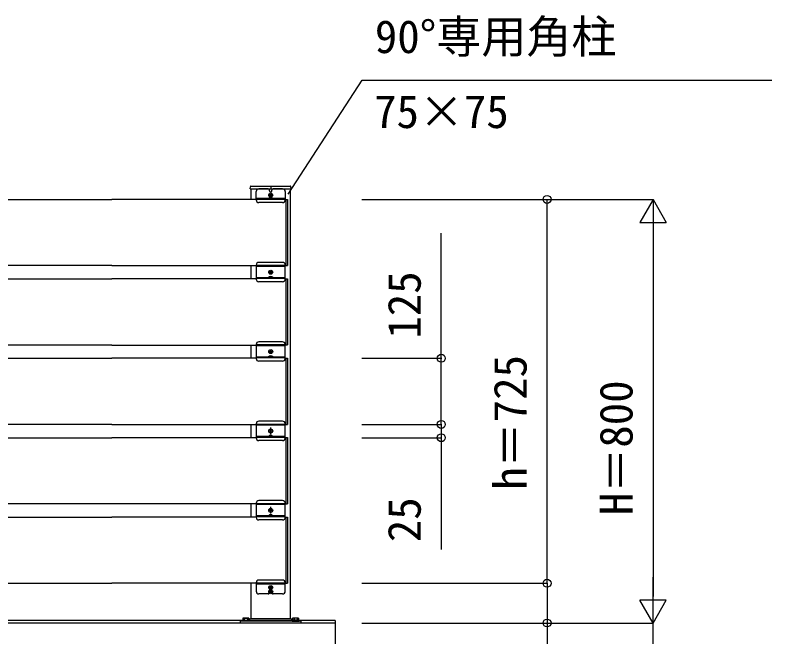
# Model space of a CAD drawing. Units: millimetres, scale not verified. Extents: x -4375 to 4375, y -6502 to 6475.
# Drawn here: x 1220 to 2649, y 772 to 1946 of the extents above; entities that cross this region are included whole.
import ezdxf
from ezdxf.enums import TextEntityAlignment as Align

# ---------------------------------------------------------------- set-up
doc = ezdxf.new("R2010")
doc.units = ezdxf.units.MM
doc.header["$LTSCALE"] = 30
doc.layers.add('0-3_YKK_A1', color=4, linetype='Continuous')
doc.layers.add('0-4_YKK_D', color=6, linetype='Continuous')
doc.styles.add('ＭＳ ゴシック', font='')
doc.styles.get('ＭＳ ゴシック').set_extended_font_data('MS Gothic')

msp = doc.modelspace()

# ---------------------------------------------------------------- linework, layer by layer
at = {"layer": '0-3_YKK_A1'}
for p, q in [((1664, 1618.2), (1664.21, 1622.25)), ((1665, 1618.2), (1665, 1598.2)), ((1665.21, 1623.2), (1739.79, 1623.2)), ((1697.75, 1618.2), (1680, 1618.2)), ((1700.25, 1614.2), (1700.25, 1615.7)), ((1702.5, 1623.2), (1702.5, 1618.2)), ((1704.75, 1614.2), (1704.75, 1615.7)), ((1725, 1618.2), (1707.25, 1618.2)), ((1675, 1597.2), (1675, 1613.2)), ((1701.27, 1605.79), (1700.45, 1605.79)), ((1730, 1613.2), (1730, 1597.2)), ((1740, 806.2), (1740, 1614.2)), ((930, 1598.2), (1402.5, 1598.2)), ((1675, 1598.2), (1402.5, 1598.2)), ((1730, 1599.8), (1675, 1599.8)), ((1730, 1598.2), (1675, 1598.2)), ((1725, 1592.2), (1680, 1592.2)), ((1706.48, 1599.8), (1698.52, 1599.8)), ((1730, 1598.3), (1734, 1598.3)), ((1731, 1598.3), (1731, 1473.3)), ((1734, 1598.3), (1734, 1473.3)), ((1402.5, 1473.2), (930, 1473.2)), ((1402.5, 1473.2), (1675, 1473.2)), ((1665, 1473.2), (1665, 1448.2)), ((1675, 1474.3), (1675, 1447.8)), ((1730, 1473.3), (1675, 1473.3)), ((1725, 1479.3), (1680, 1479.3)), ((1730, 1447.8), (1730, 1474.3)), ((1730, 1473.3), (1734, 1473.3)), ((1730, 1471.8), (1675, 1471.8)), ((1701.27, 1460.39), (1700.45, 1460.39)), ((930, 1448.2), (1402.5, 1448.2)), ((1675, 1448.2), (1402.5, 1448.2)), ((1730, 1450.3), (1675, 1450.3)), ((1730, 1448.8), (1675, 1448.8)), ((1730, 1448.3), (1734, 1448.3)), ((1731, 1448.3), (1731, 1323.3)), ((1734, 1448.3), (1734, 1323.3)), ((1725, 1442.8), (1680, 1442.8)), ((1725, 1329.3), (1680, 1329.3)), ((1402.5, 1323.2), (930, 1323.2)), ((1402.5, 1323.2), (1675, 1323.2)), ((1665, 1323.2), (1665, 1298.2)), ((1675, 1324.3), (1675, 1297.8)), ((1730, 1323.3), (1675, 1323.3)), ((1730, 1321.8), (1675, 1321.8)), ((1730, 1297.8), (1730, 1324.3)), ((1730, 1323.3), (1734, 1323.3)), ((1701.27, 1310.39), (1700.45, 1310.39)), ((930, 1298.2), (1402.5, 1298.2)), ((1675, 1298.2), (1402.5, 1298.2)), ((1730, 1300.3), (1675, 1300.3)), ((1730, 1298.8), (1675, 1298.8)), ((1725, 1292.8), (1680, 1292.8)), ((1730, 1298.3), (1734, 1298.3)), ((1731, 1298.3), (1731, 1173.3)), ((1734, 1298.3), (1734, 1173.3)), ((1402.5, 1173.2), (930, 1173.2)), ((1402.5, 1173.2), (1675, 1173.2)), ((1665, 1173.2), (1665, 1148.2)), ((1675, 1174.3), (1675, 1147.8)), ((1730, 1173.3), (1675, 1173.3)), ((1725, 1179.3), (1680, 1179.3)), ((1730, 1147.8), (1730, 1174.3)), ((1730, 1173.3), (1734, 1173.3)), ((1730, 1171.8), (1675, 1171.8)), ((1701.27, 1160.39), (1700.45, 1160.39)), ((1702.5, 1155.05), (1702.5, 1167.55)), ((930, 1148.2), (1402.5, 1148.2)), ((1675, 1148.2), (1402.5, 1148.2)), ((1730, 1150.3), (1675, 1150.3)), ((1730, 1148.8), (1675, 1148.8)), ((1730.01, 1148.3), (1734, 1148.3)), ((1731, 1148.3), (1731, 1023.3)), ((1734, 1148.3), (1734, 1023.3)), ((1725, 1142.8), (1680, 1142.8)), ((1725, 1029.3), (1680, 1029.3)), ((1675, 1023.2), (930, 1023.2)), ((1665, 1023.2), (1665, 998.2)), ((1675, 1024.3), (1675, 997.8)), ((1730, 1023.3), (1675, 1023.3)), ((1730, 1021.8), (1675, 1021.8)), ((1702.5, 1005.05), (1702.5, 1017.55)), ((1730, 997.8), (1730, 1024.3)), ((1730, 1023.3), (1734, 1023.3)), ((1701.27, 1010.39), (1700.45, 1010.39)), ((930, 998.2), (1402.5, 998.2)), ((1675, 998.2), (1402.5, 998.2)), ((1730, 1000.3), (1675, 1000.3)), ((1730, 998.8), (1675, 998.8)), ((1725, 992.8), (1680, 992.8)), ((1730, 998.3), (1734, 998.3)), ((1731, 998.3), (1731, 873.3)), ((1734, 998.3), (1734, 873.3)), ((930, 873.2), (1402.5, 873.2)), ((1675, 873.2), (1402.5, 873.2)), ((1665, 873.2), (1665, 806.2)), ((1675, 874.2), (1675, 858.2)), ((1730, 873.2), (1675, 873.2)), ((1725, 879.2), (1680, 879.2)), ((1730, 858.2), (1730, 874.2)), ((1730, 873.3), (1734, 873.3)), ((1730, 871.6), (1675, 871.6)), ((1701.27, 865.61), (1700.45, 865.61)), ((1701.27, 857.61), (1700.45, 857.61)), ((1697.75, 853.2), (1680, 853.2)), ((1725, 853.2), (1707.25, 853.2)), ((1824.5, 803.2), (-1824.5, 803.2)), ((1760, 801.4), (1645, 801.4)), ((1645, 801.4), (1645, 798.2)), ((1649, 802.4), (1662, 802.4)), ((1649, 801.4), (1649, 802.4)), ((1662, 801.4), (1649, 801.4)), ((1662, 801.4), (1649, 801.4)), ((1650.5, 807.62), (1649.73, 807.17)), ((1649.73, 807.17), (1649.73, 803.62)), ((1649.73, 803.62), (1661.27, 803.62)), ((1649.8, 803.62), (1649.8, 802.4)), ((1650.5, 807.62), (1660.5, 807.62)), ((1652.61, 807.17), (1652.61, 803.62)), ((1658.39, 807.17), (1658.39, 803.62)), ((1660.5, 807.62), (1661.27, 807.17)), ((1661.2, 803.62), (1661.2, 802.4)), ((1661.27, 807.17), (1661.27, 803.62)), ((1661.57, 804.35), (1661.27, 803.83)), ((1662, 802.4), (1662, 801.4)), ((1740.22, 806.2), (1664.78, 806.2)), ((1756, 802.4), (1743, 802.4)), ((1743, 802.4), (1743, 801.4)), ((1743, 801.4), (1756, 801.4)), ((1743, 801.4), (1756, 801.4)), ((1743.43, 804.35), (1743.73, 803.83)), ((1744.5, 807.62), (1743.73, 807.17)), ((1743.73, 807.17), (1743.73, 803.62)), ((1755.27, 803.62), (1743.73, 803.62)), ((1743.8, 803.62), (1743.8, 802.4)), ((1754.5, 807.62), (1744.5, 807.62)), ((1746.61, 807.17), (1746.61, 803.62)), ((1752.39, 807.17), (1752.39, 803.62)), ((1754.5, 807.62), (1755.27, 807.17)), ((1755.2, 803.62), (1755.2, 802.4)), ((1755.27, 807.17), (1755.27, 803.62)), ((1756, 801.4), (1756, 802.4)), ((1760, 798.2), (1760, 801.4)), ((1824.5, 803.2), (1824.5, 661.2)), ((1824.5, 798.2), (-1824.5, 798.2)), ((1760, 798.2), (1645, 798.2))]:
    msp.add_line(p, q, dxfattribs=at)
for points in [[(1664, 1618.2), (1741, 1618.2), (1740.79, 1622.25)], [(1700.43, 1601.88), (1701.36, 1600.01), (1701.75, 1599.8)], [(1700.45, 1605.79), (1700.45, 1606.61), (1701.27, 1606.61)], [(1702.09, 1607.43), (1702.09, 1608.25), (1702.91, 1608.25), (1702.91, 1607.43)], [(1702.91, 1604.97), (1702.91, 1604.15), (1702.09, 1604.15), (1702.09, 1604.97)], [(1704.58, 1601.88), (1703.65, 1600.01), (1703.25, 1599.8)], [(1703.73, 1606.61), (1704.55, 1606.61), (1704.55, 1605.79), (1703.73, 1605.79)], [(1700.45, 1460.39), (1700.45, 1461.21), (1701.27, 1461.21)], [(1702.09, 1462.03), (1702.09, 1462.85), (1702.91, 1462.85), (1702.91, 1462.03)], [(1702.91, 1459.57), (1702.91, 1458.75), (1702.09, 1458.75), (1702.09, 1459.57)], [(1703.73, 1461.21), (1704.55, 1461.21), (1704.55, 1460.39), (1703.73, 1460.39)], [(1700.43, 1452.38), (1701.36, 1450.51), (1701.75, 1450.3)], [(1704.58, 1452.38), (1703.65, 1450.51), (1703.25, 1450.3)], [(1700.43, 1302.38), (1701.36, 1300.51), (1701.75, 1300.3)], [(1700.45, 1310.39), (1700.45, 1311.21), (1701.27, 1311.21)], [(1702.09, 1312.03), (1702.09, 1312.85), (1702.91, 1312.85), (1702.91, 1312.03)], [(1702.91, 1309.57), (1702.91, 1308.75), (1702.09, 1308.75), (1702.09, 1309.57)], [(1704.58, 1302.38), (1703.65, 1300.51), (1703.25, 1300.3)], [(1703.73, 1311.21), (1704.55, 1311.21), (1704.55, 1310.39), (1703.73, 1310.39)], [(1700.45, 1160.39), (1700.45, 1161.21), (1701.27, 1161.21)], [(1702.09, 1162.03), (1702.09, 1162.85), (1702.91, 1162.85), (1702.91, 1162.03)], [(1702.91, 1159.57), (1702.91, 1158.75), (1702.09, 1158.75), (1702.09, 1159.57)], [(1703.73, 1161.21), (1704.55, 1161.21), (1704.55, 1160.39), (1703.73, 1160.39)], [(1700.43, 1152.38), (1701.36, 1150.51), (1701.75, 1150.3)], [(1704.58, 1152.38), (1703.65, 1150.51), (1703.25, 1150.3)], [(1700.43, 1002.38), (1701.36, 1000.51), (1701.75, 1000.3)], [(1700.45, 1010.39), (1700.45, 1011.21), (1701.27, 1011.21)], [(1702.09, 1012.03), (1702.09, 1012.85), (1702.91, 1012.85), (1702.91, 1012.03)], [(1702.91, 1009.57), (1702.91, 1008.75), (1702.09, 1008.75), (1702.09, 1009.57)], [(1704.58, 1002.38), (1703.65, 1000.51), (1703.25, 1000.3)], [(1703.73, 1011.21), (1704.55, 1011.21), (1704.55, 1010.39), (1703.73, 1010.39)], [(1700.45, 865.61), (1700.45, 864.79), (1701.27, 864.79)], [(1700.45, 857.61), (1700.45, 856.79), (1701.27, 856.79)], [(1702.91, 866.43), (1702.91, 867.25), (1702.09, 867.25), (1702.09, 866.43)], [(1702.09, 863.97), (1702.09, 863.15), (1702.91, 863.15), (1702.91, 863.97)], [(1702.91, 858.43), (1702.91, 859.25), (1702.09, 859.25), (1702.09, 858.43)], [(1703.73, 864.79), (1704.55, 864.79), (1704.55, 865.61), (1703.73, 865.61)], [(1703.73, 856.79), (1704.55, 856.79), (1704.55, 857.61), (1703.73, 857.61)], [(1702.09, 855.97), (1702.09, 855.15), (1702.91, 855.15), (1702.91, 855.97)]]:
    msp.add_lwpolyline(points, dxfattribs=at)
for centre in [(1702.5, 1606.2), (1702.5, 1460.8), (1702.5, 1310.8), (1702.5, 1160.8), (1702.5, 1010.8), (1702.5, 865.2), (1702.5, 857.2)]:
    msp.add_circle(centre, 3.75, dxfattribs=at)
for centre, radius, start, end in [((1665.21, 1622.2), 1, 90, 177), ((1680, 1613.2), 5, 90, 180), ((1697.75, 1615.7), 2.5, 0, 90), ((1707.25, 1615.7), 2.5, 90, 180), ((1725, 1613.2), 5, 0, 90), ((1739.79, 1622.2), 1, 3, 90), ((1702.5, 1597), 5.3, 37.71409, 142.28591), ((1702.5, 1614.2), 2.25, 180, 0), ((1701.27, 1607.43), 0.82, 270, 0), ((1701.27, 1604.97), 0.82, 0, 90), ((1703.73, 1607.43), 0.82, 180, 270), ((1703.73, 1604.97), 0.82, 90, 180), ((1680, 1597.2), 5, 180, 270), ((1698.52, 1600.07), 0.274, 142.28591, 270), ((1706.48, 1600.07), 0.274, 270, 37.71409), ((1725, 1597.2), 5, 270, 0), ((1680, 1474.3), 5, 90, 180), ((1725, 1474.3), 5, 0, 90), ((1701.27, 1462.03), 0.82, 270, 0), ((1701.27, 1459.57), 0.82, 0, 90), ((1703.73, 1462.03), 0.82, 180, 270), ((1703.73, 1459.57), 0.82, 90, 180), ((1680, 1447.8), 5, 180, 270), ((1698.52, 1450.57), 0.274, 142.28591, 270), ((1702.5, 1447.5), 5.3, 37.71409, 142.28591), ((1706.48, 1450.57), 0.274, 270, 37.71409), ((1725, 1447.8), 5, 270, 0), ((1680, 1324.3), 5, 90, 180), ((1725, 1324.3), 5, 0, 90), ((1698.52, 1300.57), 0.274, 142.28591, 270), ((1702.5, 1297.5), 5.3, 37.71409, 142.28591), ((1701.27, 1312.03), 0.82, 270, 0), ((1701.27, 1309.57), 0.82, 0, 90), ((1703.73, 1312.03), 0.82, 180, 270), ((1703.73, 1309.57), 0.82, 90, 180), ((1706.48, 1300.57), 0.274, 270, 37.71409), ((1680, 1297.8), 5, 180, 270), ((1725, 1297.8), 5, 270, 0), ((1680, 1174.3), 5, 90, 180), ((1725, 1174.3), 5, 0, 90), ((1701.27, 1162.03), 0.82, 270, 0), ((1701.27, 1159.57), 0.82, 0, 90), ((1703.73, 1162.03), 0.82, 180, 270), ((1703.73, 1159.57), 0.82, 90, 180), ((1680, 1147.8), 5, 180, 270), ((1698.52, 1150.57), 0.274, 142.28591, 270), ((1702.5, 1147.5), 5.3, 37.71409, 142.28591), ((1706.48, 1150.57), 0.274, 270, 37.71409), ((1725, 1147.8), 5, 270, 0), ((1680, 1024.3), 5, 90, 180), ((1725, 1024.3), 5, 0, 90), ((1698.52, 1000.57), 0.274, 142.28591, 270), ((1702.5, 997.5), 5.3, 37.71409, 142.28591), ((1701.27, 1012.03), 0.82, 270, 0), ((1701.27, 1009.57), 0.82, 0, 90), ((1703.73, 1012.03), 0.82, 180, 270), ((1703.73, 1009.57), 0.82, 90, 180), ((1706.48, 1000.57), 0.274, 270, 37.71409), ((1680, 997.8), 5, 180, 270), ((1725, 997.8), 5, 270, 0), ((1680, 874.2), 5, 90, 180), ((1725, 874.2), 5, 0, 90), ((1680, 858.2), 5, 180, 270), ((1701.27, 866.43), 0.82, 270, 0), ((1701.27, 863.97), 0.82, 0, 90), ((1701.27, 858.43), 0.82, 270, 0), ((1703.73, 866.43), 0.82, 180, 270), ((1703.73, 863.97), 0.82, 90, 180), ((1703.73, 858.43), 0.82, 180, 270), ((1725, 858.2), 5, 270, 0), ((1697.75, 855.7), 2.5, 270, 330.56993), ((1701.27, 855.97), 0.82, 0, 90), ((1703.73, 855.97), 0.82, 90, 180), ((1707.25, 855.7), 2.5, 209.43007, 270), ((1651.17, 805.06), 2.56, 55.61708, 124.38292), ((1655.5, 798.06), 9.55, 72.41276, 107.58724), ((1659.83, 805.06), 2.56, 55.61708, 124.38292), ((1664.78, 802.5), 3.7, 90, 149.99999), ((1740.22, 802.5), 3.7, 30.00001, 90), ((1745.17, 805.06), 2.56, 55.61708, 124.38292), ((1749.5, 798.06), 9.55, 72.41276, 107.58724), ((1753.83, 805.06), 2.56, 55.61708, 124.38292)]:
    msp.add_arc(centre, radius, start, end, dxfattribs=at)
at = {"layer": '0-4_YKK_D'}
for p, q in [((1874.5, 1598.2), (2225.5, 1598.2)), ((1874.5, 1598.2), (2425.5, 1598.2)), ((2224.5, 873.2), (2224.5, 1598.2)), ((2424.5, 1598.2), (2399.5, 1554.9)), ((2424.5, 1598.2), (2449.5, 1554.9)), ((2424.5, 1598.2), (2424.5, 1511.6)), ((2399.5, 1554.9), (2449.5, 1554.9)), ((2424.5, 1548.2), (2424.5, 848.2)), ((1874.5, 1298.2), (2025.5, 1298.2)), ((2024.5, 1173.2), (2024.5, 1203.2)), ((1874.5, 1173.2), (2025.5, 1173.2)), ((1874.5, 1173.2), (2025.5, 1173.2)), ((2024.5, 1173.2), (2024.5, 1148.2)), ((1874.5, 1148.2), (2025.5, 1148.2)), ((2024.5, 1148.2), (2024.5, 937.12)), ((1874.5, 873.2), (2225.5, 873.2)), ((1874.5, 873.2), (2225.5, 873.2)), ((2424.5, 798.2), (2424.5, 884.8)), ((2424.5, 798.2), (2399.5, 841.5)), ((2449.5, 841.5), (2399.5, 841.5)), ((2424.5, 798.2), (2449.5, 841.5)), ((1874.5, 798.2), (2425.5, 798.2)), ((1874.5, 798.2), (2225.5, 798.2)), ((1874.5, 798.2), (2425.5, 798.2)), ((2424.5, 248.2), (2424.5, 798.2))]:
    msp.add_line(p, q, dxfattribs=at)
for points in [[(1735.6, 1608.21), (1875.21, 1823.2), (2648.94, 1823.2)], [(2024.5, 1173.2), (2024.5, 1298.2), (2024.5, 1534.34)], [(2224.5, 873.2), (2224.5, 798.2), (2224.5, 589.05)]]:
    msp.add_lwpolyline(points, dxfattribs=at)
for centre in [(2224.5, 1598.2), (2024.5, 1298.2), (2024.5, 1173.2), (2024.5, 1173.2), (2024.5, 1148.2), (2224.5, 873.2), (2224.5, 798.2)]:
    msp.add_circle(centre, 7.5, dxfattribs=at)

# ---------------------------------------------------------------- texts
at = {"layer": '0-4_YKK_D', "style": 'ＭＳ ゴシック'}
for s, p in [('90°専用角柱', (1899.14, 1855.9)), ('75×75', (1897.69, 1714.24))]:
    msp.add_text(s, height=62.32, dxfattribs=at).set_placement(p, align=Align.BOTTOM_LEFT)
for s, p in [('125', (2004.5, 1335.16)), ('h＝725', (2204.5, 1049.76)), ('H＝800', (2404.5, 1001.88)), ('25', (2004.5, 950.84))]:
    msp.add_text(s, height=62.32, rotation=90, dxfattribs=at).set_placement(p, align=Align.BOTTOM_LEFT)

doc.saveas('drawing.dxf')
